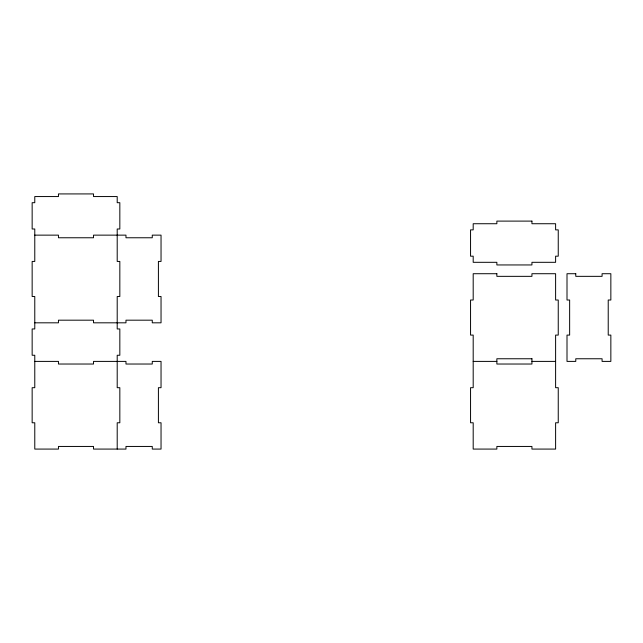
<?xml version="1.0" encoding="UTF-8"?>
<svg xmlns="http://www.w3.org/2000/svg" width="643" height="643" viewBox="0 0 643 643"><rect width="100%" height="100%" fill="white"/><g stroke="black" fill="none" stroke-linecap="round" stroke-linejoin="round"><path stroke-width="0.96" d="M34.778 235.137L58.457 235.137L58.457 237.765L93.524 237.765L93.524 235.137L125.972 235.137L125.972 237.765L152.27 237.765L152.27 235.137L161.039 235.137L161.039 261.436L158.411 261.436L158.411 296.511L161.039 296.511L161.039 322.818L152.27 322.818L152.27 320.182L125.972 320.182L125.972 322.818L93.524 322.818L93.524 320.182L58.457 320.182L58.457 322.818L34.778 322.818M34.778 361.398L58.457 361.398L58.457 364.026L93.524 364.026L93.524 361.398L125.972 361.398L125.972 364.026L152.27 364.026L152.27 361.398L161.039 361.398L161.039 387.697L158.411 387.697L158.411 422.772L161.039 422.772L161.039 449.079L152.27 449.079L152.27 446.443L125.972 446.443L125.972 449.079L93.524 449.079L93.524 446.443L58.457 446.443L58.457 449.079L34.778 449.079L34.778 422.772L32.15 422.772L32.15 387.697L34.778 387.697L34.778 355.257L32.15 355.257L32.15 328.951L34.778 328.951L34.778 296.511L32.15 296.511L32.15 261.436L34.778 261.436L34.778 228.996L32.15 228.996L32.15 202.69L34.778 202.69L34.778 196.557L58.457 196.557L58.457 193.921L93.524 193.921L93.524 196.557L117.203 196.557L117.203 202.69L119.831 202.69L119.831 228.996L117.203 228.996L117.203 261.436L119.831 261.436L119.831 296.511L117.203 296.511L117.203 328.951L119.831 328.951L119.831 355.257L117.203 355.257L117.203 387.697L119.831 387.697L119.831 422.772L117.203 422.772L117.203 449.079M473.192 361.398L496.862 361.398M531.938 361.398L555.608 361.398M531.938 221.104L496.862 221.104L496.862 223.732L473.192 223.732L473.192 229.873L470.555 229.873L470.555 256.179L473.192 256.179L473.192 262.312L496.862 262.312L496.862 264.948L531.938 264.948L531.938 262.312L555.608 262.312L555.608 256.179L558.245 256.179L558.245 229.873L555.608 229.873L555.608 223.732L531.938 223.732L531.938 221.104M496.862 273.717L473.192 273.717L473.192 300.016L470.555 300.016L470.555 335.091L473.192 335.091L473.192 387.697L470.555 387.697L470.555 422.772L473.192 422.772L473.192 449.079L496.862 449.079L496.862 446.443L531.938 446.443L531.938 449.079L555.608 449.079L555.608 422.772L558.245 422.772L558.245 387.697L555.608 387.697L555.608 335.091L558.245 335.091L558.245 300.016L555.608 300.016L555.608 273.717L531.938 273.717L531.938 276.345L496.862 276.345L496.862 273.717M575.774 273.717L567.005 273.717L567.005 300.016L569.642 300.016L569.642 335.091L567.005 335.091L567.005 361.398L575.774 361.398L575.774 358.762L602.081 358.762L602.081 361.398L610.85 361.398L610.85 335.091L608.222 335.091L608.222 300.016L610.85 300.016L610.85 273.717L602.081 273.717L602.081 276.345L575.774 276.345L575.774 273.717M531.938 358.762L496.862 358.762L496.862 364.026L531.938 364.026L531.938 358.762"/></g></svg>
